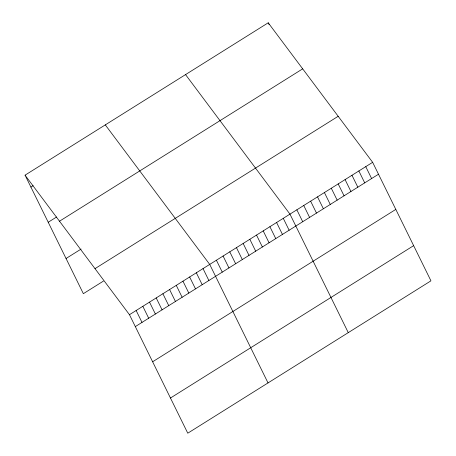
<?xml version="1.0" encoding="UTF-8"?>
<svg xmlns="http://www.w3.org/2000/svg" width="456" height="456" viewBox="0 0 456 456"><rect width="100%" height="100%" fill="white"/><g stroke="black" fill="none" stroke-linecap="round" stroke-linejoin="round"><path stroke-width="0.68" d="M25.046 175.167L268.225 22.8L372.643 162.33L430.954 280.833L187.775 433.2L129.458 314.691L25.046 175.167L83.357 293.67L103.421 281.101M30.9 187.068L33.128 185.672M48.211 222.249L56.572 217.01M59.502 221.211L302.687 68.845M66.046 258.495L81.094 249.067M95.002 268.647L338.187 116.286M129.458 314.691L372.643 162.33M135.318 326.599L378.503 174.232M152.629 361.773L395.808 209.412M170.464 398.02L413.643 245.653M185.546 74.602L289.959 214.132L348.276 332.641M105.296 124.887L209.709 264.412L268.025 382.92M365.752 166.645L371.611 178.547M358.861 170.96L364.72 182.867M351.975 175.281L357.829 187.182M268.225 22.8L269.154 24.681M345.084 179.596L350.938 191.497M338.192 183.91L344.052 195.818M331.301 188.231L337.161 200.133M324.41 192.546L330.269 204.453M317.524 196.867L323.378 208.768M310.633 201.181L316.487 213.083M303.742 205.496L309.595 217.404M296.85 209.817L302.71 221.719M283.273 218.321L289.132 230.223M276.587 222.511L282.441 234.418M269.901 226.7L275.755 238.608M263.209 230.89L269.068 242.797M256.523 235.085L262.382 246.987M249.837 239.275L255.691 251.176M243.151 243.464L249.004 255.366M236.459 247.654L242.318 259.555M229.773 251.843L235.632 263.745M223.087 256.033L228.94 267.934M216.4 260.222L222.254 272.124M203.023 268.601L208.882 280.508M196.336 272.791L202.19 284.698M189.65 276.986L195.504 288.887M182.959 281.175L188.818 293.077M176.272 285.365L182.132 297.266M169.586 289.554L175.44 301.456M162.9 293.744L168.754 305.645M156.208 297.933L162.068 309.835M149.522 302.123L155.382 314.024M142.836 306.312L148.69 318.22M136.15 310.502L142.004 322.409"/></g></svg>
